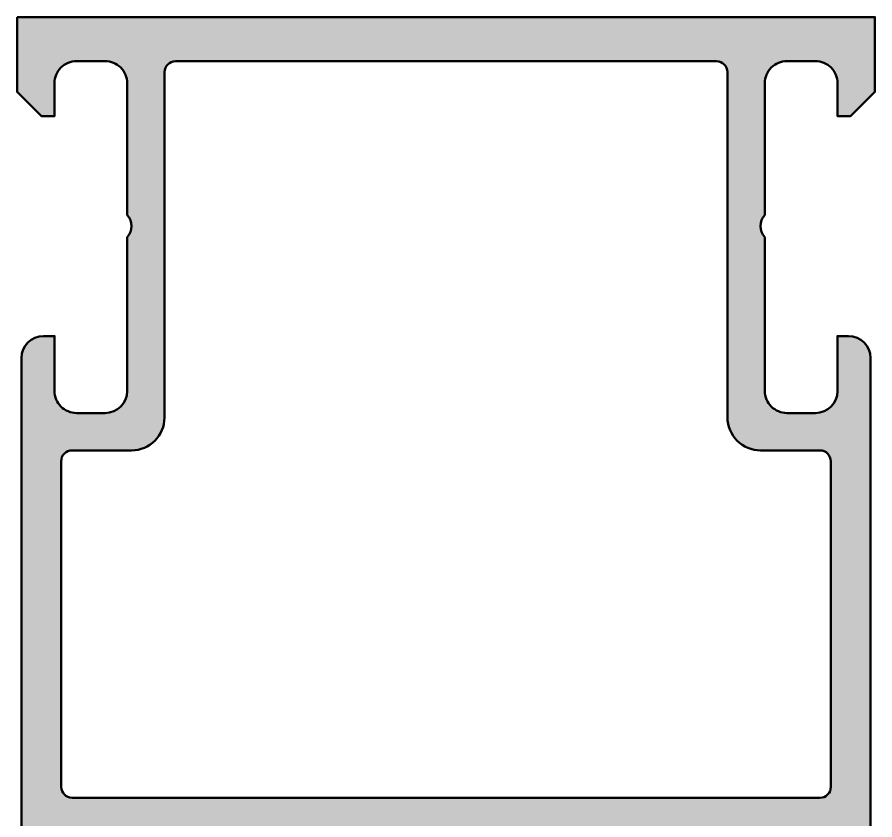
# Model space of a CAD drawing. Extents: x 0 to 69, y 0 to 100.
# Drawn here: x 0 to 39, y 63.49 to 99.99 of the extents above; entities that cross this region are included whole.
import ezdxf

# ---------------------------------------------------------------- set-up
doc = ezdxf.new("R2010")
doc.units = 0
doc.layers.add('0S-Alu contour', color=7, linetype='Continuous', lineweight=50)
doc.layers.add('0S-Alu hatch', color=252, linetype='Continuous', lineweight=25)

# ---------------------------------------------------------------- blocks, each defined once
blk = doc.blocks.new('430120__6A5ACF4F_3A1A_4404_AF6E_A0955A931F90_')
at = {"layer": '0S-Alu hatch'}
h = blk.add_hatch(color=256, dxfattribs=at)
edge = h.paths.add_edge_path()
edge.add_line((-0.0003802164005151, 99.98991842579602), (-0.000386907511654, 96.58991842578297))
edge.add_line((-0.000386907511654, 96.58991842578297), (1.099613092488255, 95.48991842578306))
edge.add_line((1.099613092488255, 95.48991842578306), (1.699613092488164, 95.48991842578306))
edge.add_line((1.699613092488164, 95.48991842578306), (1.699613092488164, 96.98991842578307))
edge.add_ellipse((2.699613092488283, 96.98991842578273), major_axis=(-1.000000000000119, 0), ratio=1, start_angle=269.9999999999808, end_angle=360, ccw=False)
edge.add_line((2.699613092488618, 97.98991842578283), (3.999613092488345, 97.98991842578283))
edge.add_ellipse((3.999613092488356, 96.98991842578285), major_axis=(-0.9999999999999857, 0), ratio=1, start_angle=180, end_angle=270.0000000000006, ccw=False)
edge.add_line((4.999613092488345, 96.98991842578283), (4.999613092488345, 90.98991842578285))
edge.add_ellipse((4.474613092488369, 90.48991842578283), major_axis=(-0.7249999999999829, 0), ratio=1, start_angle=136.3971810272952, end_angle=223.6028189727049, ccw=False)
edge.add_line((4.999613092488345, 89.98991842578282), (4.999613092488345, 82.98991842578317))
edge.add_ellipse((3.999613092488184, 82.98991842578299), major_axis=(-1.000000000000161, 0), ratio=1, start_angle=90.00000000000932, end_angle=180, ccw=False)
edge.add_line((3.999613092488345, 81.98991842578283), (2.699613092488164, 81.98991842578283))
edge.add_ellipse((2.699613092488154, 82.9899184257828), major_axis=(-0.9999999999999857, 0), ratio=1, start_angle=0, end_angle=90.00000000000051, ccw=False)
edge.add_line((1.699613092488164, 82.98991842578283), (1.699613092488164, 85.48991842578283))
edge.add_line((1.699613092488164, 85.48991842578283), (1.199613092488164, 85.48991842578283))
edge.add_arc((1.199613092488391, 84.48991842578307), 0.9999999999997726, 90.00000000001303, 180)
edge.add_line((0.1996130924886188, 84.48991842578283), (0.1996096279122525, 62.49029179644702))
edge.add_ellipse((0.1207649318092241, 62.22274321071141), major_axis=(-0.2789242403103473, 0), ratio=1, start_angle=178.8354106259141, end_angle=253.58012358051718, ccw=False)
edge.add_line((0.3996315563068151, 62.21707420956267), (0.3996315563068151, 61.7634802095626))
edge.add_ellipse((0.1207634606637308, 61.7578195500856), major_axis=(-0.2789255417370645, 0), ratio=1, start_angle=106.42459455535709, end_angle=181.1628700728737, ccw=False)
edge.add_line((0.1996305563068859, 61.49027620956275), (0.1996305563068859, 59.61026520955403))
edge.add_arc((0.4996305563067837, 59.61026520955408), 0.2999999999998977, 180, 270.0000000000108)
edge.add_line((0.4996305563068403, 59.31026520955419), (1.479604875349252, 59.31026520955419))
edge.add_arc((1.479604875349508, 59.61026520955411), 0.2999999999999261, 269.9999999999512, 360)
edge.add_line((1.779604875349434, 59.61026520955392), (1.779604875349662, 62.37026320955436))
edge.add_ellipse((1.899676067423591, 62.37023372008913), major_axis=(-0.1200711956952331, 0), ratio=1, start_angle=270.03397157005526, end_angle=359.9859281661568, ccw=False)
edge.add_line((1.899604875324769, 62.4903048946789), (6.199600038728533, 62.4903048946789))
edge.add_ellipse((6.199600038728587, 61.99030489467896), major_axis=(-0.4999999999999432, 0), ratio=1, start_angle=180, end_angle=270.0000000000062, ccw=False)
edge.add_line((6.699600038728533, 61.99030489467912), (6.699600038728533, 61.29030489467931))
edge.add_line((6.699600038728533, 61.29030489467931), (5.318104581106183, 58.89748457165154))
edge.add_arc((5.437719823376975, 58.82842467932745), 0.1381197846483871, 150.000000000045, 275.6225775507642)
edge.add_arc((4.961376797549643, 63.66691375655011), 5.000000000023643, 275.6225775508264, 342.251144380897)
edge.add_ellipse((10.19958718470503, 61.99026473546017), major_axis=(-0.4999999999785829, 0), ratio=1, start_angle=269.9999999999428, end_angle=342.2511443808156, ccw=False)
edge.add_line((10.19958718470553, 62.49026473543875), (11.83356178092123, 62.49026473543875))
edge.add_ellipse((11.83356178092119, 61.99026473543901), major_axis=(-0.4999999999997442, 0), ratio=1, start_angle=209.9999999999831, end_angle=269.99999999999613, ccw=False)
edge.add_arc((12.69958718470576, 62.49026473543882), 0.5000000000002734, 209.9999999999913, 330.0000000000087)
edge.add_ellipse((13.5656125884904, 61.99026473543865), major_axis=(-0.4999999999999928, 0), ratio=1, start_angle=269.9999999999866, end_angle=329.99999999998545, ccw=False)
edge.add_line((13.56561258849052, 62.49026473543864), (28.99963081952825, 62.49026473543807))
edge.add_line((28.99963081952825, 62.49026473543807), (29.12441204550038, 62.47443434125756))
edge.add_line((29.12441204550038, 62.47443434125756), (29.24128445647472, 62.42797203948606))
edge.add_line((29.24128445647472, 62.42797203948606), (29.3428658020826, 62.35381587887281))
edge.add_line((29.3428658020826, 62.35381587887281), (29.42272923872912, 62.25665756775168))
edge.add_line((29.42272923872912, 62.25665756775168), (29.4758219704168, 62.14264411339008))
edge.add_line((29.4758219704168, 62.14264411339008), (29.95523215008603, 61.0861517266664))
edge.add_line((29.95523215008603, 61.0861517266664), (30.66522468894055, 60.16858926102639))
edge.add_line((30.66522468894055, 60.16858926102639), (31.56757329663793, 59.43935865705459))
edge.add_line((31.56757329663793, 59.43935865705459), (32.61369515296479, 58.937721990434))
edge.add_line((32.61369515296479, 58.937721990434), (33.74726662685936, 58.69068758564089))
edge.add_line((33.74726662685936, 58.69068758564089), (33.78345173399117, 58.6918556631203))
edge.add_line((33.78345173399117, 58.6918556631203), (33.81810864699725, 58.70232584763147))
edge.add_line((33.81810864699725, 58.70232584763147), (33.84888769794708, 58.72138828204419))
edge.add_line((33.84888769794708, 58.72138828204419), (33.87370213002493, 58.74775057222456))
edge.add_line((33.87370213002493, 58.74775057222456), (33.89086957540582, 58.7796254087263))
edge.add_line((33.89086957540582, 58.7796254087263), (33.89922611634444, 58.81485174271865))
edge.add_line((33.89922611634444, 58.81485174271865), (33.89820519642814, 58.85104130068083))
edge.add_line((33.89820519642814, 58.85104130068083), (33.88787603194243, 58.88574050447591))
edge.add_line((33.88787603194243, 58.88574050447591), (32.49963140303549, 61.29026626131104))
edge.add_line((32.49963140303549, 61.29026626131104), (32.49963140303595, 61.99026320956289))
edge.add_line((32.49963140303595, 61.99026320956289), (32.51216347734322, 62.10152659553995))
edge.add_line((32.51216347734322, 62.10152659553995), (32.549141391653, 62.20721116299632))
edge.add_line((32.549141391653, 62.20721116299632), (32.60871066780197, 62.3020167286765))
edge.add_line((32.60871066780197, 62.3020167286765), (32.68788384898864, 62.38118870178465))
edge.add_line((32.68788384898864, 62.38118870178465), (32.7826903236151, 62.44075653130863))
edge.add_line((32.7826903236151, 62.44075653130863), (32.88837545529629, 62.47773283299415))
edge.add_line((32.88837545529629, 62.47773283299415), (32.99963903248392, 62.49026320955403))
edge.add_line((32.99963903248392, 62.49026320955403), (37.29965708538526, 62.49026320769718))
edge.add_line((37.29965708538526, 62.49026320769718), (37.33071335798701, 62.48617154745801))
edge.add_line((37.33071335798701, 62.48617154745801), (37.35965272082268, 62.47418209250503))
edge.add_line((37.35965272082268, 62.47418209250503), (37.38450338726085, 62.45511174565542))
edge.add_line((37.38450338726085, 62.45511174565542), (37.4035721544438, 62.43025986706396))
edge.add_line((37.4035721544438, 62.43025986706396), (37.41555976984642, 62.40131974217826))
edge.add_line((37.41555976984642, 62.40131974217826), (37.41964945599062, 62.37026320955369))
edge.add_line((37.41964945599062, 62.37026320955369), (37.41964945599062, 59.61026520955448))
edge.add_line((37.41964945599062, 59.61026520955448), (37.42987170810403, 59.5326194960241))
edge.add_line((37.42987170810403, 59.5326194960241), (37.45984183485604, 59.46026520955348))
edge.add_line((37.45984183485604, 59.46026520955348), (37.50751742163499, 59.39813317519798))
edge.add_line((37.50751742163499, 59.39813317519798), (37.56964945599071, 59.35045758841858))
edge.add_line((37.56964945599071, 59.35045758841858), (37.64200374246008, 59.3204874616676))
edge.add_line((37.64200374246008, 59.3204874616676), (37.71964945598944, 59.31026520955441))
edge.add_line((37.71964945598944, 59.31026520955441), (38.69962377503231, 59.31026520955396))
edge.add_line((38.69962377503231, 59.31026520955396), (38.76638005521869, 59.31778683589953))
edge.add_line((38.76638005521869, 59.31778683589953), (38.82978889676957, 59.33997454918375))
edge.add_line((38.82978889676957, 59.33997454918375), (38.88667071559081, 59.37571576481349))
edge.add_line((38.88667071559081, 59.37571576481349), (38.93417321977364, 59.42321826899655))
edge.add_line((38.93417321977364, 59.42321826899655), (38.96991443540452, 59.48010008781904))
edge.add_line((38.96991443540452, 59.48010008781904), (38.99210214868805, 59.54350892936787))
edge.add_line((38.99210214868805, 59.54350892936787), (38.9996237750334, 59.61026520955607))
edge.add_line((38.9996237750334, 59.61026520955607), (38.99962377503295, 61.49027620956309))
edge.add_line((38.99962377503295, 61.49027620956309), (38.93328330294395, 61.51967207454521))
edge.add_line((38.93328330294395, 61.51967207454521), (38.87676993368365, 61.56518486626208))
edge.add_line((38.87676993368365, 61.56518486626208), (38.83390827983595, 61.62373444990402))
edge.add_line((38.83390827983595, 61.62373444990402), (38.80759905715951, 61.69135840954067))
edge.add_line((38.80759905715951, 61.69135840954067), (38.79962277503324, 61.76348020956305))
edge.add_line((38.79962277503324, 61.76348020956305), (38.7996191959997, 84.48991842578295))
edge.add_arc((37.79961919599987, 84.48991842578299), 0.9999999999998294, 0, 89.99999999999675)
edge.add_line((37.79961919599993, 85.48991842578283), (37.29961919599992, 85.48991842578283))
edge.add_line((37.29961919599992, 85.48991842578283), (37.29961919599992, 82.9899184257826))
edge.add_ellipse((36.29961919600009, 82.98991842578255), major_axis=(-0.9999999999998365, 0), ratio=1, start_angle=90.00000000000358, end_angle=180, ccw=False)
edge.add_line((36.29961919600015, 81.9899184257827), (34.99961919599997, 81.98991842578283))
edge.add_ellipse((34.99961919599996, 82.9899184257828), major_axis=(-0.9999999999999857, 0), ratio=1, start_angle=0, end_angle=90.0000000000004, ccw=False)
edge.add_line((33.99961919599997, 82.98991842578283), (33.99961919599997, 89.98991842578282))
edge.add_ellipse((34.52461919599996, 90.48991842578283), major_axis=(-0.7249999999999939, 0), ratio=1, start_angle=-43.602818972704085, end_angle=43.602818972704085, ccw=False)
edge.add_line((33.99961919599997, 90.98991842578285), (33.99961919599997, 96.98991842578283))
edge.add_ellipse((34.99961919599996, 96.98991842578285), major_axis=(-0.9999999999999928, 0), ratio=1, start_angle=269.9999999999996, end_angle=360, ccw=False)
edge.add_line((34.99961919599997, 97.98991842578283), (36.29961919600015, 97.98991842578283))
edge.add_ellipse((36.29961919600016, 96.98991842578285), major_axis=(-0.9999999999999857, 0), ratio=1, start_angle=180, end_angle=270.0000000000004, ccw=False)
edge.add_line((37.29961919600015, 96.98991842578283), (37.29961919600015, 95.48991842578283))
edge.add_line((37.29961919600015, 95.48991842578283), (37.89961919600006, 95.48991842578283))
edge.add_line((37.89961919600006, 95.48991842578283), (38.99961919599997, 96.58991842578274))
edge.add_line((38.99961919599997, 96.58991842578274), (38.99961919599997, 99.98991842579602))
edge.add_line((38.99961919599997, 99.98991842579602), (-0.0003802164005151, 99.98991842579602))
edge = h.paths.add_edge_path()
edge.add_ellipse((7.199608514851732, 97.4899214775409), major_axis=(-0.5000000000000142, 0), ratio=1, start_angle=270.00000000000165, end_angle=360, ccw=False)
edge.add_line((7.199608514851718, 97.9899214775409), (31.7996237736366, 97.9899214775409))
edge.add_ellipse((31.79962377363652, 97.48992147754083), major_axis=(-0.5000000000000782, 0), ratio=1, start_angle=180, end_angle=269.999999999991, ccw=False)
edge.add_line((32.2996237736366, 97.48992147754069), (32.29962377363388, 81.78991384814636))
edge.add_arc((33.79962377363382, 81.78991384814606), 1.499999999999943, 180, 270.0000000000019)
edge.add_line((33.79962377363387, 80.28991384814611), (36.49962376991522, 80.28991384812815))
edge.add_ellipse((36.49962376991516, 79.7899138481281), major_axis=(-0.500000000000064, 0), ratio=1, start_angle=180, end_angle=269.99999999999267, ccw=False)
edge.add_line((36.99962376991522, 79.78991384821842), (36.9996237736405, 64.99026473579164))
edge.add_ellipse((36.4996273302848, 64.99026473570117), major_axis=(-0.4999964433557042, 0), ratio=1, start_angle=89.99796146253982, end_angle=180, ccw=False)
edge.add_line((36.49960954081604, 64.49026829266194), (2.499591035101332, 64.49128212531917))
edge.add_ellipse((2.499608514963494, 64.99128212501381), major_axis=(-0.5000000000001812, 0), ratio=1, start_angle=0, end_angle=89.99799695534278, ccw=False)
edge.add_line((1.999608514963313, 64.99128212510135), (1.999608518573094, 79.78991384823661))
edge.add_ellipse((2.499608518573065, 79.78991384814614), major_axis=(-0.4999999999999716, 0), ratio=1, start_angle=269.99999999999636, end_angle=360, ccw=False)
edge.add_line((2.499608518573097, 80.28991384814611), (5.199608514851718, 80.28991384814611))
edge.add_arc((5.199608514851718, 81.78991384814611), 1.5, 270, 360)
edge.add_line((6.699608514851718, 81.78991384814611), (6.699608514851718, 97.48992147754092))
at = {"layer": '0S-Alu contour', "color": 7}
for points in [[(-0.0003802164005151, 99.98991842579602), (-0.000386907511654, 96.58991842578297), (1.099613092488255, 95.48991842578306), (1.699613092488164, 95.48991842578306), (1.699613092488164, 96.98991842578307)], [(37.29961919600015, 96.98991842578283), (37.29961919600015, 95.48991842578283), (37.89961919600006, 95.48991842578283), (38.99961919599997, 96.58991842578274), (38.99961919599997, 99.98991842579602), (-0.0003802164005151, 99.98991842579602)], [(2.699613092488618, 97.98991842578283), (3.999613092488345, 97.98991842578283)], [(7.199608514851718, 97.9899214775409), (31.7996237736366, 97.9899214775409)], [(34.99961919599997, 97.98991842578283), (36.29961919600015, 97.98991842578283)], [(6.699608514851718, 81.78991384814611), (6.699608514851718, 97.48992147754092)], [(32.2996237736366, 97.48992147754069), (32.29962377363388, 81.78991384814636)], [(4.999613092488345, 96.98991842578283), (4.999613092488345, 90.98991842578285)], [(33.99961919599997, 90.98991842578285), (33.99961919599997, 96.98991842578283)], [(4.999613092488345, 89.98991842578282), (4.999613092488345, 82.98991842578317)], [(33.99961919599997, 82.98991842578283), (33.99961919599997, 89.98991842578282)], [(1.699613092488164, 82.98991842578283), (1.699613092488164, 85.48991842578283), (1.199613092488164, 85.48991842578283)], [(37.79961919599993, 85.48991842578283), (37.29961919599992, 85.48991842578283), (37.29961919599992, 82.9899184257826)], [(0.1996130924886188, 84.48991842578283), (0.1996096279122525, 62.49029179644702)], [(13.56561258849052, 62.49026473543864), (28.99963081952825, 62.49026473543807), (29.12441204550038, 62.47443434125756), (29.24128445647472, 62.42797203948606), (29.3428658020826, 62.35381587887281), (29.42272923872912, 62.25665756775168), (29.4758219704168, 62.14264411339008), (29.95523215008603, 61.0861517266664), (30.66522468894055, 60.16858926102639), (31.56757329663793, 59.43935865705459), (32.61369515296479, 58.937721990434), (33.74726662685936, 58.69068758564089), (33.78345173399117, 58.6918556631203), (33.81810864699725, 58.70232584763147), (33.84888769794708, 58.72138828204419), (33.87370213002493, 58.74775057222456), (33.89086957540582, 58.7796254087263), (33.89922611634444, 58.81485174271865), (33.89820519642814, 58.85104130068083), (33.88787603194243, 58.88574050447591), (32.49963140303549, 61.29026626131104), (32.49963140303595, 61.99026320956289), (32.51216347734322, 62.10152659553995), (32.549141391653, 62.20721116299632), (32.60871066780197, 62.3020167286765), (32.68788384898864, 62.38118870178465), (32.7826903236151, 62.44075653130863), (32.88837545529629, 62.47773283299415), (32.99963903248392, 62.49026320955403), (37.29965708538526, 62.49026320769718), (37.33071335798701, 62.48617154745801), (37.35965272082268, 62.47418209250503), (37.38450338726085, 62.45511174565542), (37.4035721544438, 62.43025986706396), (37.41555976984642, 62.40131974217826), (37.41964945599062, 62.37026320955369), (37.41964945599062, 59.61026520955448), (37.42987170810403, 59.5326194960241), (37.45984183485604, 59.46026520955348), (37.50751742163499, 59.39813317519798), (37.56964945599071, 59.35045758841858), (37.64200374246008, 59.3204874616676), (37.71964945598944, 59.31026520955441), (38.69962377503231, 59.31026520955396), (38.76638005521869, 59.31778683589953), (38.82978889676957, 59.33997454918375), (38.88667071559081, 59.37571576481349), (38.93417321977364, 59.42321826899655), (38.96991443540452, 59.48010008781904), (38.99210214868805, 59.54350892936787), (38.9996237750334, 59.61026520955607), (38.99962377503295, 61.49027620956309), (38.93328330294395, 61.51967207454521), (38.87676993368365, 61.56518486626208), (38.83390827983595, 61.62373444990402), (38.80759905715951, 61.69135840954067), (38.79962277503324, 61.76348020956305), (38.7996191959997, 84.48991842578295)], [(3.999613092488345, 81.98991842578283), (2.699613092488164, 81.98991842578283)], [(36.29961919600015, 81.9899184257827), (34.99961919599997, 81.98991842578283)], [(2.499608518573097, 80.28991384814611), (5.199608514851718, 80.28991384814611)], [(33.79962377363387, 80.28991384814611), (36.49962376991522, 80.28991384812815)], [(1.999608514963313, 64.99128212510135), (1.999608518573094, 79.78991384823661)], [(36.99962376991522, 79.78991384821842), (36.9996237736405, 64.99026473579164)], [(36.49960954081604, 64.49026829266194), (2.499591035101332, 64.49128212531917)], [(1.899604875324769, 62.4903048946789), (6.199600038728533, 62.4903048946789)], [(10.19958718470553, 62.49026473543875), (11.83356178092123, 62.49026473543875)], [(0.3996315563068151, 62.21707420956267), (0.3996315563068151, 61.7634802095626)], [(1.779604875349434, 59.61026520955392), (1.779604875349662, 62.37026320955436)], [(6.699600038728533, 61.99030489467912), (6.699600038728533, 61.29030489467931), (5.318104581106183, 58.89748457165154)], [(0.1996305563068859, 61.49027620956275), (0.1996305563068859, 59.61026520955403)], [(0.4996305563068403, 59.31026520955419), (1.479604875349252, 59.31026520955419)]]:
    blk.add_lwpolyline(points, dxfattribs=at)
at = {"layer": '0S-Alu contour', "color": 7, "extrusion": (0, 0, -1)}
for centre, radius, start, end in [((-2.699613092488283, 96.98991842578273), 1.000000000000119, 0, 90.00000000001923), ((-3.999613092488356, 96.98991842578285), 0.9999999999999857, 89.99999999999939, 180), ((-7.199608514851732, 97.4899214775409), 0.5000000000000142, 0, 89.99999999999837), ((-31.79962377363652, 97.48992147754083), 0.5000000000000782, 90.00000000000895, 180), ((-34.99961919599996, 96.98991842578285), 0.9999999999999928, 0, 90.0000000000004), ((-36.29961919600016, 96.98991842578285), 0.9999999999999857, 89.99999999999959, 180), ((-4.474613092488369, 90.48991842578283), 0.7249999999999829, 136.3971810272951, 223.6028189727049), ((-34.52461919599996, 90.48991842578283), 0.7249999999999939, 316.3971810272959, 43.6028189727041), ((-2.699613092488154, 82.9899184257828), 0.9999999999999857, 269.9999999999995, 0), ((-3.999613092488184, 82.98991842578299), 1.000000000000161, 180, 269.9999999999907), ((-34.99961919599996, 82.9899184257828), 0.9999999999999857, 269.9999999999996, 0), ((-36.29961919600009, 82.98991842578255), 0.9999999999998365, 180, 269.9999999999964), ((-2.499608518573065, 79.78991384814614), 0.4999999999999716, 0, 90.00000000000365), ((-36.49962376991516, 79.7899138481281), 0.500000000000064, 90.00000000000733, 180), ((-2.499608514963494, 64.99128212501381), 0.5000000000001812, 270.0020030446572, 0), ((-36.4996273302848, 64.99026473570117), 0.4999964433557042, 180, 270.0020385374602), ((-0.1207649318092241, 62.22274321071141), 0.2789242403103473, 106.4198764194828, 181.1645893740859), ((-1.899676067423591, 62.37023372008913), 0.1200711956952331, 0.0140718338431934, 89.96602842994473), ((-6.199600038728587, 61.99030489467896), 0.4999999999999432, 89.9999999999938, 180), ((-10.19958718470503, 61.99026473546017), 0.4999999999785829, 17.74885561918439, 90.00000000005718), ((-11.83356178092119, 61.99026473543901), 0.4999999999997442, 90.0000000000039, 150.0000000000169), ((-13.5656125884904, 61.99026473543865), 0.4999999999999928, 30.00000000001457, 90.00000000001342), ((-0.1207634606637308, 61.7578195500856), 0.2789255417370645, 178.8371299271263, 253.5754054446429)]:
    blk.add_arc(centre, radius, start, end, dxfattribs=at)
at = {"layer": '0S-Alu contour', "color": 7}
for centre, radius, start, end in [((1.199613092488391, 84.48991842578307), 0.9999999999997726, 90.00000000001303, 180), ((37.79961919599987, 84.48991842578299), 0.9999999999998294, 0, 89.99999999999675), ((5.199608514851718, 81.78991384814611), 1.5, 270, 0), ((33.79962377363382, 81.78991384814606), 1.499999999999943, 180, 270.0000000000019), ((4.961376797549643, 63.66691375655011), 5.000000000023643, 275.6225775508264, 342.251144380897), ((12.69958718470576, 62.49026473543882), 0.5000000000002734, 209.9999999999913, 330.0000000000087), ((0.4996305563067837, 59.61026520955408), 0.2999999999998977, 180, 270.0000000000108), ((1.479604875349508, 59.61026520955411), 0.2999999999999261, 269.9999999999512, 0), ((5.437719823376975, 58.82842467932745), 0.1381197846483871, 150.000000000045, 275.6225775507642)]:
    blk.add_arc(centre, radius, start, end, dxfattribs=at)
blk = doc.blocks.new('430710__5D82E3A8_9250_4564_B46B_63C2319A7731_')
at = {"layer": '0S-Alu contour', "color": 7}
blk.add_blockref('430120__6A5ACF4F_3A1A_4404_AF6E_A0955A931F90_', (0, 0), dxfattribs=at)

msp = doc.modelspace()

# ---------------------------------------------------------------- block references
at = {"layer": '0S-Alu contour', "color": 7}
msp.add_blockref('430710__5D82E3A8_9250_4564_B46B_63C2319A7731_', (0, 0), dxfattribs=at)

doc.saveas('drawing.dxf')
